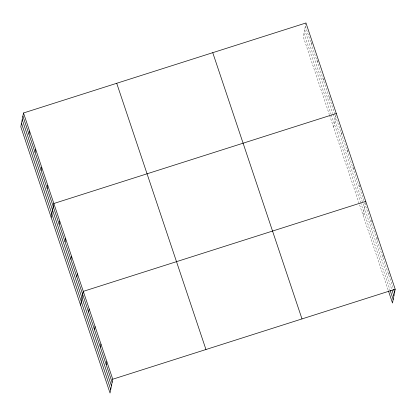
<?xml version="1.0" encoding="UTF-8"?>
<svg xmlns="http://www.w3.org/2000/svg" width="416" height="416" viewBox="0 0 416 416"><rect width="100%" height="100%" fill="white"/><g stroke="black" fill="none" stroke-linecap="round" stroke-linejoin="round"><path stroke-width="0.31" stroke-dasharray="2.08 1.56" d="M305.963 22.979L303.259 36.78L329.347 114.629M311.423 44.2L312.031 41.085M317.491 62.306L317.98 59.81M323.554 80.408L324.043 77.917M329.623 98.514L330.112 96.018M333.596 127.301L336.18 114.124M341.583 134.186L342.191 131.071M347.474 151.762L347.963 149.266M353.361 169.333L353.85 166.837M359.252 186.904L359.741 184.413M363.043 215.16L365.752 201.36M371.03 222.045L371.519 219.554M376.922 239.616L377.411 237.125M382.808 257.187L383.297 254.696M388.7 274.763L389.189 272.267M305.354 26.094L364.328 202.051M364.53 202.654L393.37 288.699M304.663 29.624L332.774 113.506M332.977 114.109L391.664 289.193M303.95 33.254L331.053 114.119M331.256 114.722L360.485 201.937M360.688 202.545L389.932 289.796M329.55 115.232L388.43 290.898"/><path stroke-width="0.62" d="M23.509 112.98L20.8 126.781L110.037 393.021L112.741 379.22L23.509 112.98L305.963 22.979L395.2 289.219L392.491 303.02L388.43 290.898M28.964 134.202L29.578 131.087M35.032 152.308L35.646 149.193M41.101 170.409L41.709 167.294M47.169 188.516L47.778 185.401M51.142 217.303L53.846 203.502L336.305 113.5M59.124 224.188L59.738 221.073M65.016 241.764L65.629 238.649M70.907 259.334L71.516 256.22M76.794 276.905L77.407 273.79M80.59 305.162L83.294 291.361L365.752 201.36M88.572 312.047L89.185 308.932M94.463 329.618L95.077 326.503M100.355 347.194L100.963 344.074M106.241 364.764L106.855 361.65M112.741 379.22L395.2 289.219M393.572 289.302L394.586 292.334M392.07 290.404L393.895 295.859M390.14 290.404L393.182 299.489M212.753 52.681L301.99 318.916M116.719 83.283L205.956 349.518M22.896 116.1L112.133 382.335M22.204 119.626L111.441 385.861M21.492 123.256L110.729 389.496"/></g></svg>
